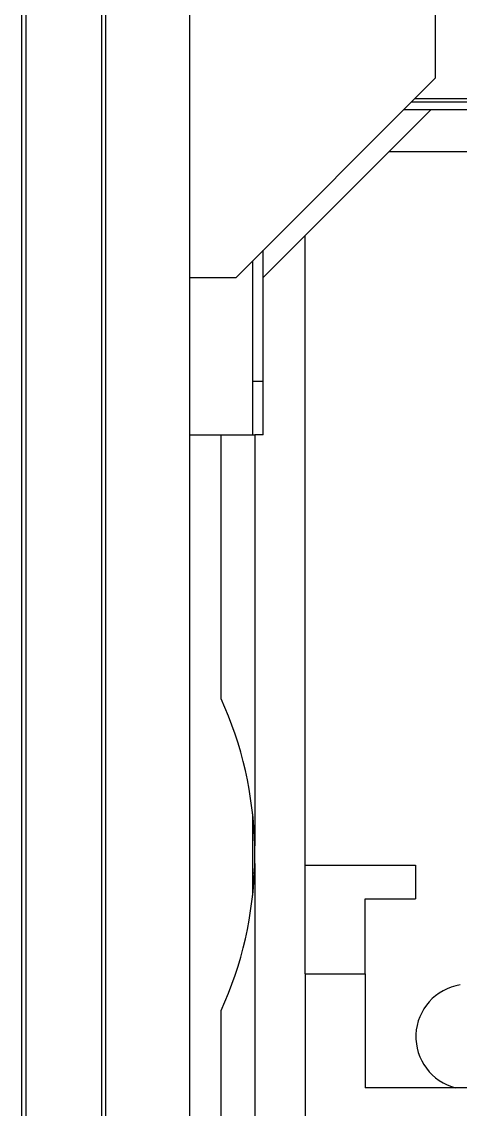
# Model space of a CAD drawing. Header units: millimetres. Extents: x -210 to 210, y -148 to 148.
# Drawn here: x -64.24 to -53.8, y -52.69 to -26.79 of the extents above; entities that cross this region are included whole.
import ezdxf

# ---------------------------------------------------------------- set-up
doc = ezdxf.new("R2010")
doc.units = ezdxf.units.MM
doc.layers.get('0').update_dxf_attribs({"lineweight": 18})

msp = doc.modelspace()

# ---------------------------------------------------------------- linework, layer by layer
at = {"color": 7, "lineweight": 30}
for p, q in [((-64.241, -74.625), (-64.241, -15.625)), ((-64.141, -16.625), (-64.141, -73.625)), ((-62.341, -16.625), (-62.341, -73.625)), ((-62.241, -72.625), (-62.241, -17.625)), ((-55.491, -29.875), (-25.991, -29.875)), ((-60.241, -56.625), (-60.241, -36.625))]:
    msp.add_line(p, q, dxfattribs=at)
at = {"color": 7, "lineweight": 30, "ltscale": 0.4}
msp.add_line((-60.241, -36.625), (-60.241, -20.625), dxfattribs=at)
at = {"color": 7, "lineweight": 30, "ltscale": 0.064342}
msp.add_line((-54.386, -28.125), (-54.386, -25.551), dxfattribs=at)
at = {"color": 7, "lineweight": 30, "ltscale": 0.167938}
msp.add_line((-59.136, -32.875), (-54.386, -28.125), dxfattribs=at)
at = {"color": 7, "lineweight": 30, "ltscale": 0.105341}
msp.add_line((-54.955, -28.694), (-50.742, -28.694), dxfattribs=at)
at = {"color": 7, "lineweight": 30, "ltscale": 0.103619}
for p, q in [((-50.741, -28.625), (-54.886, -28.625)), ((-58.741, -32.48), (-58.741, -36.625))]:
    msp.add_line(p, q, dxfattribs=at)
at = {"color": 7, "lineweight": 30, "ltscale": 0.035355}
for p, q in [((-54.491, -28.875), (-55.491, -29.875)), ((-58.491, -32.875), (-57.491, -31.875))]:
    msp.add_line(p, q, dxfattribs=at)
at = {"color": 7, "lineweight": 30, "ltscale": 0.016119}
for p, q in [((-55.136, -28.875), (-54.491, -28.875)), ((-58.491, -32.875), (-58.491, -32.23))]:
    msp.add_line(p, q, dxfattribs=at)
at = {"color": 7, "lineweight": 30, "ltscale": 0.09375}
for p, q in [((-54.491, -28.875), (-50.741, -28.875)), ((-58.491, -36.625), (-58.491, -32.875))]:
    msp.add_line(p, q, dxfattribs=at)
at = {"color": 7, "lineweight": 30, "ltscale": 0.070711}
msp.add_line((-57.491, -31.875), (-55.491, -29.875), dxfattribs=at)
at = {"color": 7, "lineweight": 30, "ltscale": 0.375}
msp.add_line((-57.491, -46.875), (-57.491, -31.875), dxfattribs=at)
at = {"color": 7, "lineweight": 30, "ltscale": 0.027631}
msp.add_line((-60.241, -32.875), (-59.136, -32.875), dxfattribs=at)
at = {"color": 7, "lineweight": 30, "ltscale": 0.00625}
msp.add_line((-58.742, -35.35), (-58.492, -35.35), dxfattribs=at)
at = {"color": 7, "lineweight": 30, "ltscale": 0.01875}
msp.add_line((-60.241, -36.625), (-59.491, -36.625), dxfattribs=at)
at = {"color": 7, "lineweight": 30, "ltscale": 0.02}
for p, q in [((-59.491, -36.625), (-58.691, -36.625)), ((-54.865, -46.875), (-54.865, -47.675))]:
    msp.add_line(p, q, dxfattribs=at)
at = {"color": 7, "lineweight": 30, "ltscale": 0.15713}
for p, q in [((-59.491, -42.91), (-59.491, -36.625)), ((-59.491, -56.625), (-59.491, -50.34))]:
    msp.add_line(p, q, dxfattribs=at)
at = {"color": 7, "lineweight": 30, "ltscale": 0.005}
msp.add_line((-58.491, -36.625), (-58.691, -36.625), dxfattribs=at)
at = {"color": 7, "lineweight": 30, "ltscale": 0.244785}
for p, q in [((-58.691, -36.625), (-58.691, -46.416)), ((-58.691, -46.833), (-58.691, -56.625))]:
    msp.add_line(p, q, dxfattribs=at)
at = {"color": 7, "lineweight": 30, "ltscale": 0.048497}
msp.add_line((-58.741, -45.655), (-58.741, -47.595), dxfattribs=at)
at = {"color": 7, "lineweight": 30, "ltscale": 0.000860596}
msp.add_line((-58.742, -46.056), (-58.707, -46.056), dxfattribs=at)
at = {"color": 7, "lineweight": 30, "ltscale": 0.005216}
msp.add_line((-58.689, -46.625), (-58.691, -46.416), dxfattribs=at)
at = {"color": 7, "lineweight": 30, "ltscale": 0.005215}
msp.add_line((-58.691, -46.833), (-58.689, -46.625), dxfattribs=at)
at = {"color": 7, "lineweight": 30, "ltscale": 0.065661}
msp.add_line((-57.491, -46.875), (-54.865, -46.875), dxfattribs=at)
at = {"color": 7, "lineweight": 30, "ltscale": 0.064669}
msp.add_line((-57.491, -49.462), (-57.491, -46.875), dxfattribs=at)
at = {"color": 7, "lineweight": 30, "ltscale": 0.001051}
msp.add_line((-58.742, -47.058), (-58.699, -47.058), dxfattribs=at)
at = {"color": 7, "lineweight": 30, "ltscale": 0.03}
msp.add_line((-56.065, -47.675), (-54.865, -47.675), dxfattribs=at)
at = {"color": 7, "lineweight": 30, "ltscale": 0.044669}
msp.add_line((-56.065, -49.462), (-56.065, -47.675), dxfattribs=at)
at = {"color": 7, "lineweight": 30, "ltscale": 0.035661}
msp.add_line((-57.491, -49.462), (-56.065, -49.462), dxfattribs=at)
at = {"color": 7, "lineweight": 30, "ltscale": 0.101053}
msp.add_line((-57.491, -49.462), (-57.491, -53.504), dxfattribs=at)
at = {"color": 7, "lineweight": 30, "ltscale": 0.067831}
msp.add_line((-56.065, -49.462), (-56.065, -52.175), dxfattribs=at)
at = {"color": 7, "lineweight": 30, "ltscale": 0.1625}
msp.add_line((-49.565, -52.175), (-56.065, -52.175), dxfattribs=at)
at = {"color": 7, "lineweight": 30}
for centre, radius, start, end in [((-67.689, -46.625), 9, 1.3282, 24.378), ((-67.689, -46.625), 9, 335.622, 358.6718), ((-53.603, -50.961), 1.25, 98.8992, 256.2543)]:
    msp.add_arc(centre, radius, start, end, dxfattribs=at)

doc.saveas('drawing.dxf')
